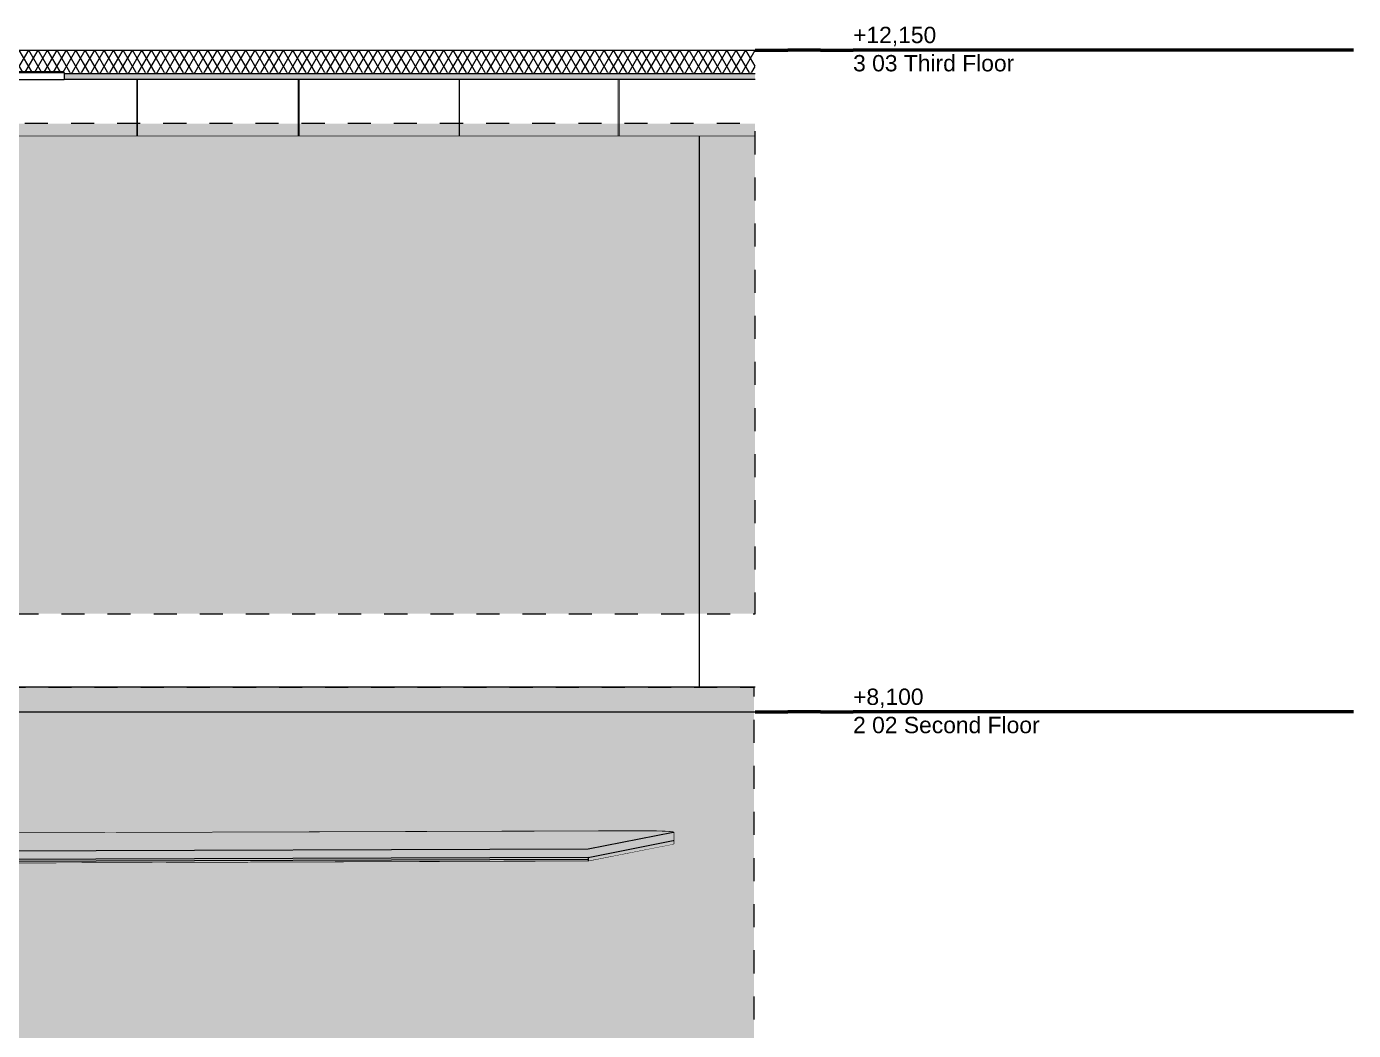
# Model space of a CAD drawing. Header units: millimetres. Extents: x -46169 to 237885, y -84465 to 18123.
# Drawn here: x 117764 to 125884, y -78183 to -72039 of the extents above; entities that cross this region are included whole.
import ezdxf

# ---------------------------------------------------------------- set-up
doc = ezdxf.new("R2010")
doc.units = ezdxf.units.MM
doc.header["$MEASUREMENT"] = 0
doc.linetypes.add('Dashed', pattern=[2822.222233, 1411.111116, -1411.111116])
doc.linetypes.add('Wipeout_Contour', pattern=[1000, 0, -1000])
for name, color, linetype, lineweight, true_color in [('0_Pen_No__25', 7, 'Continuous', 50, 0x2a2a2a), ('A-20-M_Roof_Pen_No__53', 7, 'Continuous', 35, 0x444444), ('A-35-M_FFE_Sanitary_Pen_No__145', 7, 'Continuous', 0, 0xa6a6a6), ('A-95-P_Drawing_Pen_No__62', 7, 'Continuous', 20, 0xaaaaaa), ('New_A-20-M_Ceiling_Pen_No__107', 7, 'Continuous', 15, 0xa6a6a6), ('New_A-20-M_Roof_Pen_No__147', 7, 'Continuous', 0, 0x606060), ('New_A-20-M_Roof_Pen_No__149', 7, 'Continuous', 0, 0x2a2a2a), ('New_A-20-M_Roof_Pen_No__81', 7, 'Continuous', 20, 0x6a6a6a)]:
    doc.layers.add(name, color=color, linetype=linetype, lineweight=lineweight, true_color=true_color)
for name, color, linetype, lineweight in [('0_Pen_No__6', 7, 'Continuous', 35), ('0_Pen_No__85', 8, 'Continuous', 20), ('A-20-M_Roof_Pen_No__85', 8, 'Continuous', 20), ('A-35-M_FFE_Sanitary_Pen_No__191', 7, 'Continuous', 5), ('A-95-P_Drawing_Pen_No__2', 8, 'Continuous', 15), ('New_A-20-M_Ceiling_Pen_No__192', 7, 'Continuous', 13), ('New_A-20-M_Ceiling_Pen_No__92', 8, 'Continuous', 13), ('New_A-20-M_Roof_Pen_No__193', 7, 'Continuous', 18), ('New_A-20-M_Roof_Pen_No__4', 7, 'Continuous', 20), ('New_A-20-M_Roof_Pen_No__85', 8, 'Continuous', 20), ('New_A-20-M_Roof_Pen_No__92', 8, 'Continuous', 13), ('New_A-25-M_Curtain_Wall_Pen_No__87', 8, 'Continuous', 20), ('New_A-25-M_Wall_Ext_Pen_No__87', 8, 'Continuous', 20), ('New_I-25-M_Wall_Finish_Pen_No__87', 8, 'Continuous', 20)]:
    doc.layers.add(name, color=color, linetype=linetype, lineweight=lineweight)
for name, color, linetype in [('A-20-M_Roof', 7, 'Continuous'), ('New_A-20-M_Ceiling', 7, 'Continuous'), ('New_A-20-M_Roof', 7, 'Continuous'), ('New_A-25-M_Curtain_Wall', 7, 'Continuous'), ('New_A-25-M_Wall_Ext', 7, 'Continuous'), ('New_I-25-M_Wall_Finish', 7, 'Continuous')]:
    doc.layers.add(name, color=color, linetype=linetype)
doc.styles.add('GENERATED_STYLE_2', font='')
doc.styles.get('GENERATED_STYLE_2').set_extended_font_data('Arial')
pattern_1 = [(60, (64459.155, -84332.606), (-43.30127, 25), []), (120, (64459.155, -84332.606), (43.30127, 25), [])]

# ---------------------------------------------------------------- blocks, each defined once
blk = doc.blocks.new('Section Elem_2_2', base_point=(64459.2, -84332.6))
at = {"color": 254, "linetype": 'Wipeout_Contour', "lineweight": 0, "ltscale": 571195.038005}
blk.add_wipeout([(121879.4, -76082.6), (121881, -76082.6), (121881, -72707.6), (121879.4, -72707.6)], dxfattribs=at).dxf.layer = 'New_A-25-M_Wall_Ext'
at = {"color": 254, "linetype": 'Wipeout_Contour', "lineweight": 0, "ltscale": 571780.678657}
blk.add_wipeout([(121881, -76082.6), (122222.3, -76082.6), (122222.3, -72707.6), (121881, -72707.6)], dxfattribs=at).dxf.layer = 'New_A-25-M_Wall_Ext'
at = {"layer": 'New_A-25-M_Wall_Ext_Pen_No__87', "linetype": 'Continuous'}
for p, q in [((121879.4, -72707.6), (115832.9, -72707.6)), ((121881, -72707.6), (121879.4, -72707.6)), ((121879.4, -72707.6), (121879.4, -76082.6)), ((122222.3, -72707.6), (121881, -72707.6)), ((121881, -72707.6), (121881, -76082.6))]:
    blk.add_line(p, q, dxfattribs=at)
blk = doc.blocks.new('Section Elem_64_2', base_point=(64459.2, -84332.6))
at = {"color": 254, "linetype": 'Wipeout_Contour', "lineweight": 0, "ltscale": 3617113.643007003}
blk.add_wipeout([(109925, -77008.1), (109926, -77010), (109930.9, -77011.2), (110449.3, -77110.8), (121201.6, -77073.4), (121720.4, -76970.5), (121724.9, -76969.6), (121727.7, -76967.8), (121724.3, -76966), (121714.9, -76964.2), (121699.8, -76962.6), (121679.4, -76961.2), (121654.3, -76960), (121625.3, -76959), (121593.2, -76958.4), (121559.1, -76958), (121527.4, -76958), (110124.3, -76997.4), (110106.4, -76997.5), (110071.3, -76998), (110038.1, -76998.8), (110007.6, -76999.9), (109980.8, -77001.2), (109958.6, -77002.7), (109941.5, -77004.5), (109930.2, -77006.3)], dxfattribs=at).dxf.layer = 'New_A-20-M_Ceiling'
at = {"color": 254, "linetype": 'Wipeout_Contour', "lineweight": 0, "ltscale": 575347.159737}
blk.add_wipeout([(121201, -77123.5), (121720.6, -77020.5), (121720.4, -76970.5), (121201.6, -77073.4)], dxfattribs=at).dxf.layer = 'New_A-20-M_Ceiling'
at = {"layer": 'New_A-20-M_Ceiling_Pen_No__92', "linetype": 'Continuous'}
for p, q in [((121527.4, -76958), (121559.1, -76958)), ((121559.1, -76958), (121593.2, -76958.4)), ((121593.2, -76958.4), (121625.3, -76959)), ((121625.3, -76959), (121654.3, -76960)), ((121654.3, -76960), (121679.4, -76961.2))]:
    blk.add_line(p, q, dxfattribs=at)
at = {"color": 254, "linetype": 'Wipeout_Contour', "lineweight": 0, "ltscale": 576120.349494}
blk.add_wipeout([(121720.6, -77020.5), (121725, -77019.6), (121724.9, -76969.6), (121720.4, -76970.5)], dxfattribs=at).dxf.layer = 'New_A-20-M_Ceiling'
at = {"color": 254, "linetype": 'Wipeout_Contour', "lineweight": 0, "ltscale": 576129.611148}
blk.add_wipeout([(121725, -77019.6), (121727.8, -77017.7), (121727.7, -76967.8), (121724.9, -76969.6)], dxfattribs=at).dxf.layer = 'New_A-20-M_Ceiling'
at = {"layer": 'New_A-20-M_Ceiling_Pen_No__92', "linetype": 'Continuous'}
for p, q in [((121679.4, -76961.2), (121699.8, -76962.6)), ((121699.8, -76962.6), (121714.9, -76964.2)), ((121714.9, -76964.2), (121724.3, -76966)), ((121724.9, -76969.6), (121720.4, -76970.5)), ((121724.3, -76966), (121727.7, -76967.8)), ((121727.7, -76967.8), (121724.9, -76969.6))]:
    blk.add_line(p, q, dxfattribs=at)
at = {"color": 254, "linetype": 'Wipeout_Contour', "lineweight": 0, "ltscale": 576209.060679}
blk.add_wipeout([(121727.9, -77041.7), (121727.8, -77017.7), (121725, -77019.6), (121725.1, -77043.5)], dxfattribs=at).dxf.layer = 'New_A-20-M_Ceiling'
at = {"color": 254, "linetype": 'Wipeout_Contour', "lineweight": 0, "ltscale": 576199.8017}
blk.add_wipeout([(121725.1, -77043.5), (121725, -77019.6), (121720.6, -77020.5), (121720.7, -77044.4)], dxfattribs=at).dxf.layer = 'New_A-20-M_Ceiling'
at = {"color": 254, "linetype": 'Wipeout_Contour', "lineweight": 0, "ltscale": 575426.006448}
blk.add_wipeout([(121201, -77123.5), (121200.8, -77147.5), (121720.7, -77044.4), (121720.6, -77020.5)], dxfattribs=at).dxf.layer = 'New_A-20-M_Ceiling'
at = {"layer": 'New_A-20-M_Ceiling_Pen_No__92', "linetype": 'Continuous'}
for p, q in [((110124.3, -76997.4), (121527.4, -76958)), ((121727.7, -76967.8), (121727.8, -77017.7)), ((121720.6, -77020.5), (121725, -77019.6)), ((121720.7, -77044.4), (121725.1, -77043.5)), ((121725, -77019.6), (121727.8, -77017.7)), ((121725.1, -77043.5), (121727.9, -77041.7)), ((121727.8, -77017.7), (121727.9, -77041.7))]:
    blk.add_line(p, q, dxfattribs=at)
at = {"color": 254, "linetype": 'Wipeout_Contour', "lineweight": 0, "ltscale": 556727.274769}
blk.add_wipeout([(110449.3, -77110.8), (110450.1, -77160.9), (121201, -77123.5), (121201.6, -77073.4)], dxfattribs=at).dxf.layer = 'New_A-20-M_Ceiling'
at = {"layer": 'New_A-20-M_Ceiling_Pen_No__107', "linetype": 'Continuous'}
for points in [[(110450.1, -77160.9), (110450.4, -77172.9), (121200.9, -77135.5), (121201, -77123.5)], [(110450.4, -77172.9), (110450.6, -77184.9), (121200.8, -77147.5), (121200.9, -77135.5)]]:
    blk.add_hatch(color=256, dxfattribs=at).paths.add_polyline_path(points)
at = {"layer": 'New_A-20-M_Ceiling_Pen_No__192', "linetype": 'Continuous'}
for p, q in [((121201.6, -77073.4), (110449.3, -77110.8)), ((121201, -77123.5), (110450.1, -77160.9)), ((121200.9, -77135.5), (110450.4, -77172.9)), ((121200.8, -77147.5), (110450.6, -77184.9))]:
    blk.add_line(p, q, dxfattribs=at)
at = {"layer": 'New_A-20-M_Ceiling_Pen_No__192', "linetype": 'Continuous', "flags": 128}
blk.add_lwpolyline([(121201, -77123.5), (121200.9, -77135.5), (121200.8, -77147.5)], dxfattribs=at)
at = {"layer": 'New_A-20-M_Ceiling_Pen_No__92', "linetype": 'Continuous'}
for p, q in [((121720.4, -76970.5), (121201.6, -77073.4)), ((121200.8, -77147.5), (121720.7, -77044.4)), ((121201, -77123.5), (121720.6, -77020.5))]:
    blk.add_line(p, q, dxfattribs=at)
blk = doc.blocks.new('Section Elem_72_2', base_point=(64459.2, -84332.6))
at = {"color": 254, "linetype": 'Wipeout_Contour', "lineweight": 0, "ltscale": 565650.939339}
blk.add_wipeout([(121391.4, -72707.6), (121393.5, -72707.6), (121393.5, -72363.6), (121391.4, -72363.6)], dxfattribs=at).dxf.layer = 'New_A-25-M_Curtain_Wall'
at = {"color": 254, "linetype": 'Wipeout_Contour', "lineweight": 0, "ltscale": 565630.558038}
blk.add_wipeout([(121381.6, -72707.6), (121391.4, -72707.6), (121391.4, -72363.6), (121381.6, -72363.6)], dxfattribs=at).dxf.layer = 'New_A-25-M_Curtain_Wall'
at = {"layer": 'New_A-25-M_Curtain_Wall_Pen_No__87', "linetype": 'Continuous'}
for p, q in [((121381.6, -72707.6), (121381.6, -72363.6)), ((121391.4, -72707.6), (121391.4, -72363.6))]:
    blk.add_line(p, q, dxfattribs=at)
blk = doc.blocks.new('Section Elem_74_2', base_point=(64459.2, -84332.6))
at = {"color": 254, "linetype": 'Wipeout_Contour', "lineweight": 0, "ltscale": 562302.825772}
blk.add_wipeout([(120415.5, -72707.6), (120417.2, -72707.6), (120417.2, -72363.6), (120415.5, -72363.6)], dxfattribs=at).dxf.layer = 'New_A-25-M_Curtain_Wall'
at = {"color": 254, "linetype": 'Wipeout_Contour', "lineweight": 0, "ltscale": 562282.955915}
blk.add_wipeout([(120405.6, -72707.6), (120415.5, -72707.6), (120415.5, -72363.6), (120405.6, -72363.6)], dxfattribs=at).dxf.layer = 'New_A-25-M_Curtain_Wall'
at = {"layer": 'New_A-25-M_Curtain_Wall_Pen_No__87', "linetype": 'Continuous'}
for p, q in [((120405.6, -72707.6), (120405.6, -72363.6)), ((120415.5, -72707.6), (120415.5, -72363.6))]:
    blk.add_line(p, q, dxfattribs=at)
blk = doc.blocks.new('Section Elem_75_2', base_point=(64459.2, -84332.6))
at = {"color": 254, "linetype": 'Wipeout_Contour', "lineweight": 0, "ltscale": 558940.624067}
blk.add_wipeout([(119433.3, -72363.6), (119433.3, -72707.6), (119434.7, -72707.6), (119434.7, -72363.6)], dxfattribs=at).dxf.layer = 'New_A-25-M_Curtain_Wall'
at = {"color": 254, "linetype": 'Wipeout_Contour', "lineweight": 0, "ltscale": 558921.28883}
blk.add_wipeout([(119423.4, -72363.6), (119423.4, -72707.6), (119433.3, -72707.6), (119433.3, -72363.6)], dxfattribs=at).dxf.layer = 'New_A-25-M_Curtain_Wall'
at = {"layer": 'New_A-25-M_Curtain_Wall_Pen_No__87', "linetype": 'Continuous'}
for p, q in [((119423.4, -72707.6), (119423.4, -72363.6)), ((119433.3, -72707.6), (119433.3, -72363.6))]:
    blk.add_line(p, q, dxfattribs=at)
blk = doc.blocks.new('Section Elem_76_2', base_point=(64459.2, -84332.6))
at = {"color": 254, "linetype": 'Wipeout_Contour', "lineweight": 0, "ltscale": 555568.761434}
blk.add_wipeout([(118446.1, -72363.6), (118446.1, -72707.6), (118447.2, -72707.6), (118447.2, -72363.6)], dxfattribs=at).dxf.layer = 'New_A-25-M_Curtain_Wall'
at = {"color": 254, "linetype": 'Wipeout_Contour', "lineweight": 0, "ltscale": 555549.983683}
blk.add_wipeout([(118436.2, -72363.6), (118436.2, -72707.6), (118446.1, -72707.6), (118446.1, -72363.6)], dxfattribs=at).dxf.layer = 'New_A-25-M_Curtain_Wall'
at = {"layer": 'New_A-25-M_Curtain_Wall_Pen_No__87', "linetype": 'Continuous'}
for p, q in [((118436.2, -72707.6), (118436.2, -72363.6)), ((118446.1, -72707.6), (118446.1, -72363.6))]:
    blk.add_line(p, q, dxfattribs=at)
blk = doc.blocks.new('Section Elem_92_2', base_point=(64459.2, -84332.6))
at = {"color": 254, "linetype": 'Wipeout_Contour', "lineweight": 0, "ltscale": 708999.237224}
blk.add_wipeout([(121393.5, -72707.6), (121881, -72707.6), (122222.3, -72707.6), (122222.3, -72363.6), (121393.5, -72363.6)], dxfattribs=at).dxf.layer = 'New_A-25-M_Curtain_Wall'
blk = doc.blocks.new('Section Elem_94_2', base_point=(64459.2, -84332.6))
at = {"color": 254, "linetype": 'Wipeout_Contour', "lineweight": 0, "ltscale": 563959.811799}
blk.add_wipeout([(120417.2, -72707.6), (121381.6, -72707.6), (121381.6, -72363.6), (120417.2, -72363.6)], dxfattribs=at).dxf.layer = 'New_A-25-M_Curtain_Wall'
blk = doc.blocks.new('Section Elem_96_2', base_point=(64459.2, -84332.6))
at = {"color": 254, "linetype": 'Wipeout_Contour', "lineweight": 0, "ltscale": 560604.571922}
blk.add_wipeout([(119434.7, -72363.6), (119434.7, -72707.6), (120405.6, -72707.6), (120405.6, -72363.6)], dxfattribs=at).dxf.layer = 'New_A-25-M_Curtain_Wall'
blk = doc.blocks.new('Section Elem_97_2', base_point=(64459.2, -84332.6))
at = {"color": 254, "linetype": 'Wipeout_Contour', "lineweight": 0, "ltscale": 557237.479903}
blk.add_wipeout([(118447.2, -72707.6), (119423.4, -72707.6), (119423.4, -72363.6), (118447.2, -72363.6)], dxfattribs=at).dxf.layer = 'New_A-25-M_Curtain_Wall'
blk = doc.blocks.new('Section Elem_98_2', base_point=(64459.2, -84332.6))
at = {"color": 254, "linetype": 'Wipeout_Contour', "lineweight": 0, "ltscale": 553862.959258}
blk.add_wipeout([(118436.2, -72363.6), (117455.8, -72363.6), (117455.8, -72707.6), (118436.2, -72707.6)], dxfattribs=at).dxf.layer = 'New_A-25-M_Curtain_Wall'
blk = doc.blocks.new('Section Elem_114_2', base_point=(64459.2, -84332.6))
at = {"color": 254, "linetype": 'Wipeout_Contour', "lineweight": 0, "ltscale": 3648086.716130285}
blk.add_wipeout([(122222.3, -76082.6), (109996.2, -76082.6), (109996.2, -77000.4), (110007.6, -76999.9), (110038.1, -76998.8), (110071.3, -76998), (110106.4, -76997.5), (110124.3, -76997.4), (121527.4, -76958), (121559.1, -76958), (121593.2, -76958.4), (121625.3, -76959), (121654.3, -76960), (121679.4, -76961.2), (121699.8, -76962.6), (121714.9, -76964.2), (121724.3, -76966), (121727.7, -76967.8), (121727.9, -77041.7), (121725.1, -77043.5), (121720.7, -77044.4), (121200.8, -77147.5), (110450.6, -77184.9), (109996.2, -77097.6), (109996.2, -78182.6), (122222.3, -78182.6)], dxfattribs=at).dxf.layer = 'New_I-25-M_Wall_Finish'
at = {"layer": 'New_I-25-M_Wall_Finish_Pen_No__87', "linetype": 'Continuous'}
blk.add_line((122222.3, -76082.6), (109996.2, -76082.6), dxfattribs=at)
blk = doc.blocks.new('Section Elem_126_2', base_point=(64459.2, -84332.6))
at = {"color": 254, "linetype": 'Wipeout_Contour', "lineweight": 0, "ltscale": 549821.080853}
blk.add_wipeout([(115759.9, -72363.6), (117995.2, -72363.6), (117995.2, -72318.6), (115759.9, -72318.6)], dxfattribs=at).dxf.layer = 'New_A-20-M_Roof'
at = {"color": 254, "linetype": 'Wipeout_Contour', "lineweight": 0, "ltscale": 560828.051925}
blk.add_wipeout([(122222.3, -72318.6), (117995.2, -72318.6), (117995.2, -72328.6), (122222.3, -72328.6)], dxfattribs=at).dxf.layer = 'New_A-20-M_Roof'
at = {"layer": 'New_A-20-M_Roof_Pen_No__81', "linetype": 'Continuous', "lineweight": 0, "true_color": 0x353535}
blk.add_hatch(color=250, dxfattribs=at).paths.add_polyline_path([(117995.2, -72328.6), (117995.2, -72363.6), (122222.3, -72363.6), (122222.3, -72328.6)])
at = {"layer": 'New_A-20-M_Roof_Pen_No__85', "linetype": 'Continuous'}
h = blk.add_hatch(dxfattribs=at)
h.set_pattern_fill('Batt_Insulation_0002', color=256, style=0, pattern_type=2)
h.set_pattern_definition(pattern_1)
h.paths.add_polyline_path([(122222.3, -72318.6), (117995.2, -72318.6), (117995.2, -72328.6), (122222.3, -72328.6)])
at = {"layer": 'New_A-20-M_Roof_Pen_No__147', "linetype": 'Continuous'}
blk.add_line((117995.2, -72328.6), (117995.2, -72363.6), dxfattribs=at)
at = {"layer": 'New_A-20-M_Roof_Pen_No__149', "linetype": 'Continuous'}
blk.add_line((122222.3, -72328.6), (117995.2, -72328.6), dxfattribs=at)
at = {"layer": 'New_A-20-M_Roof_Pen_No__193', "linetype": 'Continuous'}
blk.add_line((117995.2, -72318.6), (117995.2, -72328.6), dxfattribs=at)
at = {"layer": 'New_A-20-M_Roof_Pen_No__4', "linetype": 'Continuous'}
blk.add_line((122222.3, -72363.6), (117995.2, -72363.6), dxfattribs=at)
at = {"layer": 'New_A-20-M_Roof_Pen_No__92', "linetype": 'Continuous'}
blk.add_line((115759.9, -72363.6), (117995.2, -72363.6), dxfattribs=at)
blk = doc.blocks.new('Section Elem_127_2', base_point=(64459.2, -84332.6))
at = {"color": 254, "linetype": 'Wipeout_Contour', "lineweight": 0, "ltscale": 546182.330088}
blk.add_wipeout([(122222.3, -72182.6), (109406.9, -72182.6), (109406.9, -72318.6), (122222.3, -72318.6)], dxfattribs=at).dxf.layer = 'A-20-M_Roof'
at = {"layer": 'A-20-M_Roof_Pen_No__85', "linetype": 'Continuous'}
h = blk.add_hatch(dxfattribs=at)
h.set_pattern_fill('Batt_Insulation_0002', color=256, style=0, pattern_type=2)
h.set_pattern_definition(pattern_1)
h.paths.add_polyline_path([(122222.3, -72182.6), (109406.9, -72182.6), (109406.9, -72318.6), (122222.3, -72318.6)])
at = {"layer": 'A-20-M_Roof_Pen_No__53', "linetype": 'Continuous'}
blk.add_line((117995.2, -72318.6), (115759.4, -72318.6), dxfattribs=at)
blk = doc.blocks.new('I-05 Lecture Theatre Elevation_STORY_MARKER', base_point=(64459.2, -84332.6))
at = {"layer": '0_Pen_No__25', "linetype": 'Continuous'}
for p, q in [((122222.3, -72182.6), (122322.3, -72182.6)), ((122322.3, -72182.6), (122422.3, -72182.6)), ((122622.3, -72182.6), (122422.3, -72182.6)), ((122622.3, -72182.6), (122822.3, -72182.6)), ((125884.3, -72182.6), (122822.3, -72182.6)), ((122222.3, -76232.6), (122322.3, -76232.6)), ((122322.3, -76232.6), (122422.3, -76232.6)), ((122622.3, -76232.6), (122422.3, -76232.6)), ((122622.3, -76232.6), (122822.3, -76232.6)), ((125884.3, -76232.6), (122822.3, -76232.6))]:
    blk.add_line(p, q, dxfattribs=at)
at = {"layer": '0_Pen_No__85', "linetype": 'Continuous'}
for p, q in [((109406.9, -72182.6), (122222.3, -72182.6)), ((109406.9, -76232.6), (122222.3, -76232.6))]:
    blk.add_line(p, q, dxfattribs=at)
at = {"layer": '0_Pen_No__6', "char_height": 100, "attachment_point": 1, "style": 'GENERATED_STYLE_2'}
for s, insert in [('\\A1;{\\fArial|b0|i0|c0|p34;+12,150}', (122822.3, -72040.5)), ('\\A1;{\\fArial|b0|i0|c0|p34;3 03 Third Floor}', (122822.3, -72213.3)), ('\\A1;{\\fArial|b0|i0|c0|p34;+8,100}', (122822.3, -76090.5)), ('\\A1;{\\fArial|b0|i0|c0|p34;2 02 Second Floor}', (122822.3, -76263.3))]:
    blk.add_mtext(s, dxfattribs=dict(at, insert=insert))

msp = doc.modelspace()

# ---------------------------------------------------------------- block references
at = {"layer": 'New_A-25-M_Wall_Ext'}
msp.add_blockref('Section Elem_2_2', (64459.2, -84332.6), dxfattribs=at)

# ---------------------------------------------------------------- next in the draw order: block references
at = {"layer": 'New_A-20-M_Ceiling'}
msp.add_blockref('Section Elem_64_2', (64459.2, -84332.6), dxfattribs=at)
at = {"layer": 'New_A-25-M_Curtain_Wall'}
for name in ['Section Elem_76_2', 'Section Elem_75_2', 'Section Elem_74_2', 'Section Elem_72_2']:
    msp.add_blockref(name, (64459.2, -84332.6), dxfattribs=at)

# ---------------------------------------------------------------- next in the draw order: block references
msp.add_blockref('Section Elem_92_2', (64459.2, -84332.6), dxfattribs=at)
at = {"layer": 'New_I-25-M_Wall_Finish'}
msp.add_blockref('Section Elem_114_2', (64459.2, -84332.6), dxfattribs=at)

# ---------------------------------------------------------------- next in the draw order: hatches: boundary and pattern name
at = {"layer": 'A-35-M_FFE_Sanitary_Pen_No__145', "linetype": 'Continuous', "lineweight": 0, "ltscale": 0.1, "true_color": 0xe8e8e8}
msp.add_hatch(color=254, dxfattribs=at).paths.add_polyline_path([(109996.2, -76082.6), (122215.7, -76082.6), (122215.7, -79182.6), (116866.1, -79182.6), (116866.1, -78182.6), (114813.1, -78182.6), (114813.1, -79182.6), (109996.2, -79182.6)])

# ---------------------------------------------------------------- next in the draw order: linework, layer by layer
at = {"layer": 'A-35-M_FFE_Sanitary_Pen_No__191', "linetype": 'Dashed', "ltscale": 0.1, "flags": 128}
msp.add_lwpolyline([(109996.2, -76082.6), (122215.7, -76082.6), (122215.7, -79182.6), (116866.1, -79182.6), (116866.1, -78182.6), (114813.1, -78182.6), (114813.1, -79182.6), (109996.2, -79182.6)], close=True, dxfattribs=at)

# ---------------------------------------------------------------- next in the draw order: block references
at = {"layer": 'New_A-25-M_Curtain_Wall'}
msp.add_blockref('Section Elem_94_2', (64459.2, -84332.6), dxfattribs=at)

# ---------------------------------------------------------------- next in the draw order: block references
msp.add_blockref('Section Elem_96_2', (64459.2, -84332.6), dxfattribs=at)

# ---------------------------------------------------------------- next in the draw order: block references
msp.add_blockref('Section Elem_97_2', (64459.2, -84332.6), dxfattribs=at)

# ---------------------------------------------------------------- next in the draw order: block references
msp.add_blockref('Section Elem_98_2', (64459.2, -84332.6), dxfattribs=at)

# ---------------------------------------------------------------- next in the draw order: hatches: boundary and pattern name
at = {"layer": 'A-95-P_Drawing_Pen_No__62', "linetype": 'Continuous', "ltscale": 0.1}
h = msp.add_hatch(dxfattribs=at)
h.set_pattern_fill('Brass_Bronze_0002', color=256, style=0, pattern_type=2)
h.set_pattern_definition([(45, (64459.15, -84332.6), (-91.92388, 91.92388), []), (45, (64413.19, -84286.64), (-91.92388, 91.92388), [97.5, -32.5])])
h.paths.add_polyline_path([(109406.9, -72632.6), (109406.9, -75632.6), (122222.3, -75632.6), (122222.3, -73074.6), (122222.3, -72632.6)])

# ---------------------------------------------------------------- next in the draw order: linework, layer by layer
at = {"layer": 'A-95-P_Drawing_Pen_No__2', "linetype": 'Dashed', "ltscale": 0.1, "flags": 128}
msp.add_lwpolyline([(109406.9, -72632.6), (109406.9, -75632.6), (122222.3, -75632.6), (122222.3, -73074.6), (122222.3, -72632.6)], close=True, dxfattribs=at)

# ---------------------------------------------------------------- next in the draw order: block references
at = {"layer": 'New_A-20-M_Roof'}
msp.add_blockref('Section Elem_126_2', (64459.2, -84332.6), dxfattribs=at)

# ---------------------------------------------------------------- next in the draw order: block references
at = {"layer": 'A-20-M_Roof'}
msp.add_blockref('Section Elem_127_2', (64459.2, -84332.6), dxfattribs=at)

# ---------------------------------------------------------------- next in the draw order: block references
at = {"linetype": 'Continuous', "lineweight": 0}
msp.add_blockref('I-05 Lecture Theatre Elevation_STORY_MARKER', (64459.2, -84332.6), dxfattribs=at)

doc.saveas('drawing.dxf')
